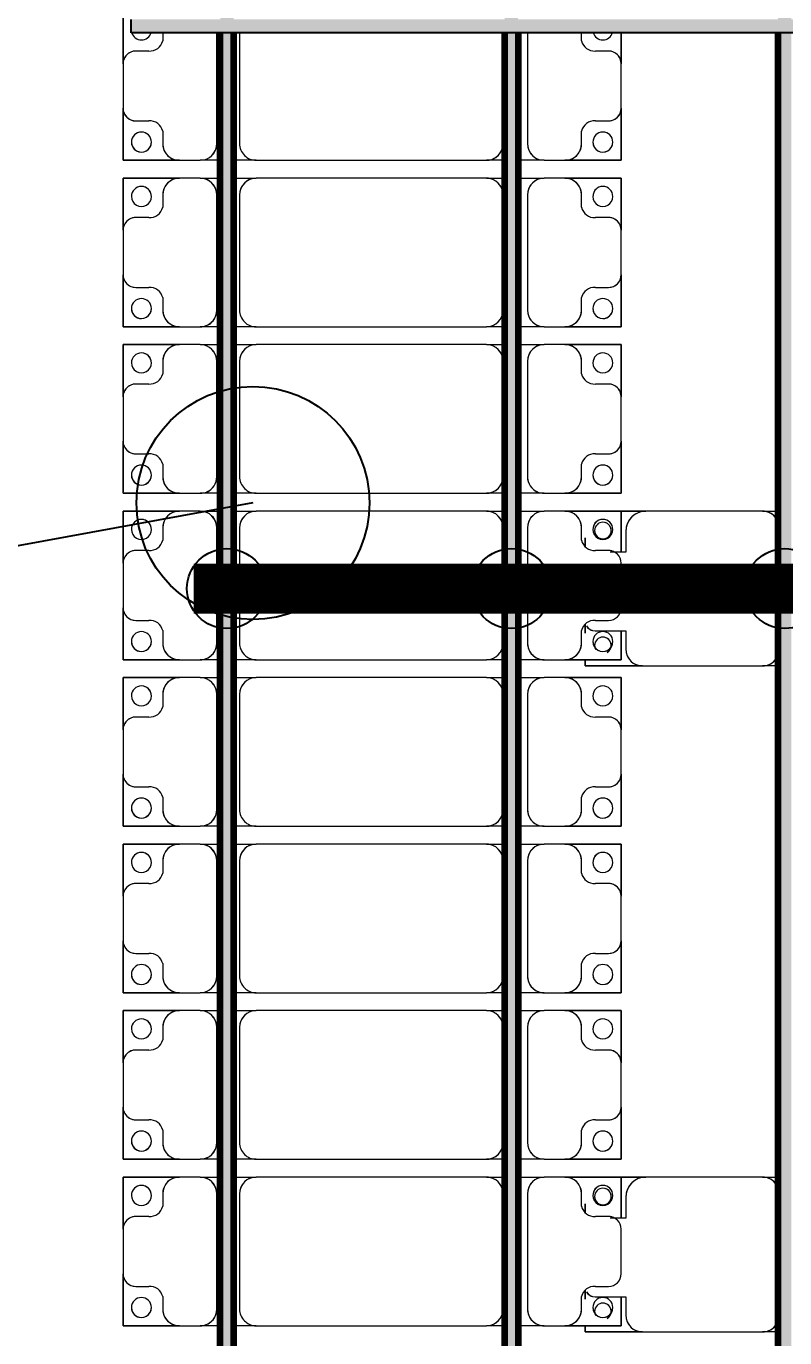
# Model space of a CAD drawing. Header units: millimetres. Extents: x -268744 to 115753, y -96240 to -10461.
# Drawn here: x -257023 to -254744, y -44566 to -40627 of the extents above; entities that cross this region are included whole.
import ezdxf

# ---------------------------------------------------------------- set-up
doc = ezdxf.new("R2010")
doc.units = ezdxf.units.MM
for name, color, linetype, lineweight in [('A-ANNO-DIMS', 211, 'Continuous', 9), ('A-ANNO-DIMS-900', 211, 'Continuous', 9), ('A-GENM', 13, 'Continuous', 9), ('S-BEAM', 12, 'Continuous', 9)]:
    doc.layers.add(name, color=color, linetype=linetype, lineweight=lineweight)
for name, color, linetype in [('GC-BICH NEO', 6, 'Continuous'), ('GC-DAY NEO', 5, 'Continuous'), ('GC-HOP 40x60 GIA CUONG', 1, 'Continuous')]:
    doc.layers.add(name, color=color, linetype=linetype)
doc.styles.add('Trebuchet MS', font='trebuc.ttf', dxfattribs={"width": 0.8, "height": 2700})
doc.dimstyles.new('Arc_Length_-_3mm_Trebuchet_MS', dxfattribs={"dimscale": 304.8, "dimtxt": 2783.567448, "dimasz": 2.952756, "dimexe": 4.429134, "dimexo": 4.429134, "dimgap": 0.885827, "dimtad": 1, "dimdec": 0, "dimrnd": 10, "dimzin": 0, "dimdsep": 46, "dimtxsty": 'Trebuchet MS', "dimblk1": 'OBLIQUE', "dimblk2": 'OBLIQUE', "dimsah": 1, "dimcen": 0.09, "dimdle": 2.952756, "dimazin": 0, "dimtfac": 1, "dimtdec": 4, "dimtix": 1, "dimtmove": 0, "dimatfit": 3, "dimfxl": 1, "dimtvp": 1, "dimtolj": 1, "dimtzin": 0, "dimarcsym": 2})

# ---------------------------------------------------------------- blocks, each defined once
blk = doc.blocks.new('Dai phaodi lai - DẢI PHAO ĐI LẠI-102111-KHUNG KẾT CẤU BÈ PIN 1')
at = {"layer": 'A-GENM', "color": 7}
for p, q in [((20340.1, 748.4), (20433.1, 748.4)), ((20433.1, 748.4), (20340.1, 748.4)), ((20566.9, 748.4), (20433.1, 748.4)), ((20566.9, 748.4), (20723.2, 748.4)), ((20723.2, 748.4), (20566.9, 748.4)), ((20723.2, 748.4), (20723.2, 579.3)), ((20723.2, 579.3), (20723.2, 748.4)), ((20776.8, 748.4), (20933.1, 748.4)), ((20776.8, 579.3), (20776.8, 748.4)), ((20776.8, 748.4), (20776.8, 579.3)), ((20933.1, 748.4), (20776.8, 748.4)), ((21066.9, 748.4), (20933.1, 748.4)), ((21066.9, 748.4), (21223.2, 748.4)), ((21223.2, 748.4), (21066.9, 748.4)), ((21223.2, 748.4), (21223.2, 579.3)), ((21223.2, 579.3), (21223.2, 748.4)), ((21276.8, 748.4), (21433.1, 748.4)), ((21276.8, 579.3), (21276.8, 748.4)), ((21276.8, 748.4), (21276.8, 579.3)), ((21433.1, 748.4), (21276.8, 748.4)), ((21566.9, 748.4), (21433.1, 748.4)), ((21566.9, 748.4), (21723.2, 748.4)), ((21718.8, 748.4), (21566.9, 748.4)), ((21723.2, 748.4), (21723.2, 579.3)), ((21723.2, 579.3), (21723.2, 748.4)), ((21776.8, 748.4), (21900.1, 748.4)), ((21776.8, 579.3), (21776.8, 748.4)), ((21776.8, 748.4), (21776.8, 579.3)), ((21900.1, 748.4), (21776.8, 748.4)), ((22066.9, 748.4), (21933.1, 748.4)), ((22136.6, 748.4), (22223.2, 748.4)), ((22223.2, 748.4), (22136.6, 748.4)), ((22223.2, 748.4), (22223.2, 579.3)), ((22223.2, 579.3), (22223.2, 748.4)), ((22276.8, 748.4), (22433.1, 748.4)), ((22276.8, 579.3), (22276.8, 748.4)), ((22276.8, 748.4), (22276.8, 579.3)), ((22433.1, 748.4), (22276.8, 748.4)), ((22566.9, 748.4), (22433.1, 748.4)), ((22566.9, 748.4), (22723.2, 748.4)), ((22723.2, 748.4), (22566.9, 748.4)), ((22723.2, 748.4), (22723.2, 579.3)), ((22723.2, 579.3), (22723.2, 748.4)), ((22776.8, 748.4), (22933.1, 748.4)), ((22776.8, 579.3), (22776.8, 748.4)), ((22776.8, 748.4), (22776.8, 579.3)), ((22933.1, 748.4), (22776.8, 748.4)), ((23066.9, 748.4), (22933.1, 748.4)), ((23066.9, 748.4), (23223.2, 748.4)), ((23223.2, 748.4), (23066.9, 748.4)), ((23223.2, 748.4), (23223.2, 579.3)), ((23223.2, 579.3), (23223.2, 748.4)), ((23276.8, 748.4), (23433.1, 748.4)), ((23276.8, 579.3), (23276.8, 748.4)), ((23276.8, 748.4), (23276.8, 579.3)), ((23433.1, 748.4), (23276.8, 748.4)), ((23566.9, 748.4), (23433.1, 748.4)), ((23566.9, 748.4), (23723.2, 748.4)), ((23723.2, 748.4), (23566.9, 748.4)), ((23723.2, 748.4), (23723.2, 579.3)), ((23723.2, 579.3), (23723.2, 748.4)), ((23776.8, 748.4), (23900.1, 748.4)), ((23776.8, 579.3), (23776.8, 748.4)), ((23776.8, 748.4), (23776.8, 579.3)), ((23900.1, 748.4), (23776.8, 748.4)), ((24066.9, 748.4), (23933.1, 748.4)), ((24136.6, 748.4), (24223.2, 748.4)), ((24223.2, 748.4), (24136.6, 748.4)), ((24223.2, 748.4), (24223.2, 579.3)), ((24223.2, 579.3), (24223.2, 748.4)), ((20395.1, 710.4), (20395.1, 670.7)), ((20604.9, 670.7), (20604.9, 710.4)), ((20895.1, 710.4), (20895.1, 670.7)), ((21104.9, 670.7), (21104.9, 710.4)), ((21395.1, 710.4), (21395.1, 670.7)), ((21604.9, 670.7), (21604.9, 710.4)), ((21895.1, 710.4), (21895.1, 670.7)), ((22104.9, 670.7), (22104.9, 710.4)), ((22395.1, 710.4), (22395.1, 670.7)), ((22604.9, 670.7), (22604.9, 710.4)), ((22895.1, 710.4), (22895.1, 670.7)), ((23104.9, 670.7), (23104.9, 710.4)), ((23395.1, 710.4), (23395.1, 670.7)), ((23604.9, 670.7), (23604.9, 710.4)), ((23895.1, 710.4), (23895.1, 670.7)), ((24104.9, 670.7), (24104.9, 710.4)), ((20364.3, 629.3), (20340.1, 629.3)), ((20673.2, 629.3), (20635.7, 629.3)), ((20864.3, 629.3), (20826.8, 629.3)), ((21173.2, 629.3), (21135.7, 629.3)), ((21364.3, 629.3), (21326.8, 629.3)), ((21673.2, 629.3), (21635.7, 629.3)), ((21864.3, 629.3), (21826.8, 629.3)), ((22173.2, 629.3), (22135.7, 629.3)), ((22364.3, 629.3), (22326.8, 629.3)), ((22673.2, 629.3), (22635.7, 629.3)), ((22864.3, 629.3), (22826.8, 629.3)), ((23173.2, 629.3), (23135.7, 629.3)), ((23364.3, 629.3), (23326.8, 629.3)), ((23673.2, 629.3), (23635.7, 629.3)), ((23864.3, 629.3), (23826.8, 629.3)), ((24173.2, 629.3), (24135.7, 629.3)), ((20723.2, 516.7), (20723.2, 579.3)), ((20776.8, 579.3), (20776.8, 516.7)), ((21223.2, 516.7), (21223.2, 579.3)), ((21276.8, 579.3), (21276.8, 516.7)), ((21723.2, 516.7), (21723.2, 579.3)), ((21776.8, 579.3), (21776.8, 516.7)), ((22223.2, 516.7), (22223.2, 579.3)), ((22276.8, 579.3), (22276.8, 516.7)), ((22723.2, 516.7), (22723.2, 579.3)), ((22776.8, 579.3), (22776.8, 516.7)), ((23223.2, 516.7), (23223.2, 579.3)), ((23276.8, 579.3), (23276.8, 516.7)), ((23723.2, 516.7), (23723.2, 579.3)), ((23776.8, 579.3), (23776.8, 516.7)), ((24223.2, 516.7), (24223.2, 579.3)), ((20723.2, 516.7), (20723.2, 438.7)), ((20723.2, 516.7), (20723.2, 438.7)), ((20776.8, 438.7), (20776.8, 516.7)), ((20776.8, 438.7), (20776.8, 516.7)), ((21223.2, 516.7), (21223.2, 438.7)), ((21223.2, 516.7), (21223.2, 438.7)), ((21276.8, 438.7), (21276.8, 516.7)), ((21276.8, 438.7), (21276.8, 516.7)), ((21723.2, 516.7), (21723.2, 438.7)), ((21723.2, 516.7), (21723.2, 438.7)), ((21776.8, 438.7), (21776.8, 516.7)), ((21776.8, 438.7), (21776.8, 516.7)), ((22223.2, 516.7), (22223.2, 438.7)), ((22223.2, 516.7), (22223.2, 438.7)), ((22276.8, 438.7), (22276.8, 516.7)), ((22276.8, 438.7), (22276.8, 516.7)), ((22723.2, 516.7), (22723.2, 438.7)), ((22723.2, 516.7), (22723.2, 438.7)), ((22776.8, 438.7), (22776.8, 516.7)), ((22776.8, 438.7), (22776.8, 516.7)), ((23223.2, 516.7), (23223.2, 438.7)), ((23223.2, 516.7), (23223.2, 438.7)), ((23276.8, 438.7), (23276.8, 516.7)), ((23276.8, 438.7), (23276.8, 516.7)), ((23723.2, 516.7), (23723.2, 438.7)), ((23723.2, 516.7), (23723.2, 438.7)), ((23776.8, 438.7), (23776.8, 516.7)), ((23776.8, 438.7), (23776.8, 516.7)), ((24223.2, 516.7), (24223.2, 438.7)), ((24223.2, 516.7), (24223.2, 438.7)), ((20340.1, 466.7), (20673.2, 466.7)), ((20826.8, 466.7), (21173.2, 466.7)), ((21326.8, 466.7), (21673.2, 466.7)), ((21826.8, 466.7), (22173.2, 466.7)), ((22326.8, 466.7), (22673.2, 466.7)), ((22826.8, 466.7), (23173.2, 466.7)), ((23326.8, 466.7), (23673.2, 466.7)), ((23826.8, 466.7), (24173.2, 466.7)), ((20723.2, 398.7), (20723.2, 343.3)), ((20723.2, 398.7), (20723.2, 343.3)), ((20776.8, 343.3), (20776.8, 398.7)), ((20776.8, 343.3), (20776.8, 398.7)), ((21223.2, 398.7), (21223.2, 343.3)), ((21223.2, 398.7), (21223.2, 343.3)), ((21276.8, 343.3), (21276.8, 398.7)), ((21276.8, 343.3), (21276.8, 398.7)), ((21723.2, 398.7), (21723.2, 343.3)), ((21723.2, 398.7), (21723.2, 343.3)), ((21776.8, 343.3), (21776.8, 398.7)), ((21776.8, 343.3), (21776.8, 398.7)), ((22223.2, 398.7), (22223.2, 343.3)), ((22223.2, 398.7), (22223.2, 343.3)), ((22276.8, 343.3), (22276.8, 398.7)), ((22276.8, 343.3), (22276.8, 398.7)), ((22723.2, 398.7), (22723.2, 343.3)), ((22723.2, 398.7), (22723.2, 343.3)), ((22776.8, 343.3), (22776.8, 398.7)), ((22776.8, 343.3), (22776.8, 398.7)), ((23223.2, 398.7), (23223.2, 343.3)), ((23223.2, 398.7), (23223.2, 343.3)), ((23276.8, 343.3), (23276.8, 398.7)), ((23276.8, 343.3), (23276.8, 398.7)), ((23723.2, 398.7), (23723.2, 343.3)), ((23723.2, 398.7), (23723.2, 343.3)), ((23776.8, 343.3), (23776.8, 398.7)), ((23776.8, 343.3), (23776.8, 398.7)), ((24223.2, 398.7), (24223.2, 343.3)), ((24223.2, 398.7), (24223.2, 343.3)), ((20673.2, 393.3), (20340.1, 393.3)), ((21173.2, 393.3), (20826.8, 393.3)), ((21673.2, 393.3), (21326.8, 393.3)), ((22173.2, 393.3), (21826.8, 393.3)), ((22673.2, 393.3), (22326.8, 393.3)), ((23173.2, 393.3), (22826.8, 393.3)), ((23673.2, 393.3), (23326.8, 393.3)), ((24173.2, 393.3), (23826.8, 393.3)), ((20723.2, -348.3), (20723.2, 343.3)), ((20776.8, 343.3), (20776.8, -348.3)), ((21223.2, -348.3), (21223.2, 343.3)), ((21276.8, 343.3), (21276.8, -348.3)), ((21723.2, -348.3), (21723.2, 343.3)), ((21776.8, 343.3), (21776.8, -348.3)), ((22223.2, -348.3), (22223.2, 343.3)), ((22276.8, 343.3), (22276.8, -348.3)), ((22723.2, -348.3), (22723.2, 343.3)), ((22776.8, 343.3), (22776.8, -348.3)), ((23223.2, -348.3), (23223.2, 343.3)), ((23276.8, 343.3), (23276.8, -348.3)), ((23723.2, -348.3), (23723.2, 343.3)), ((23776.8, 343.3), (23776.8, -348.3)), ((24223.2, -348.3), (24223.2, 343.3)), ((20723.2, -348.3), (20723.2, -416.3)), ((20723.2, -348.3), (20723.2, -416.3)), ((20776.8, -416.3), (20776.8, -348.3)), ((20776.8, -416.3), (20776.8, -348.3)), ((21223.2, -348.3), (21223.2, -416.3)), ((21223.2, -348.3), (21223.2, -416.3)), ((21276.8, -416.3), (21276.8, -348.3)), ((21276.8, -416.3), (21276.8, -348.3)), ((21723.2, -348.3), (21723.2, -416.3)), ((21723.2, -348.3), (21723.2, -416.3)), ((21776.8, -416.3), (21776.8, -348.3)), ((21776.8, -416.3), (21776.8, -348.3)), ((22223.2, -348.3), (22223.2, -416.3)), ((22223.2, -348.3), (22223.2, -416.3)), ((22276.8, -416.3), (22276.8, -348.3)), ((22276.8, -416.3), (22276.8, -348.3)), ((22723.2, -348.3), (22723.2, -416.3)), ((22723.2, -348.3), (22723.2, -416.3)), ((22776.8, -416.3), (22776.8, -348.3)), ((22776.8, -416.3), (22776.8, -348.3)), ((23223.2, -348.3), (23223.2, -416.3)), ((23223.2, -348.3), (23223.2, -416.3)), ((23276.8, -416.3), (23276.8, -348.3)), ((23276.8, -416.3), (23276.8, -348.3)), ((23723.2, -348.3), (23723.2, -416.3)), ((23723.2, -348.3), (23723.2, -416.3)), ((23776.8, -416.3), (23776.8, -348.3)), ((23776.8, -416.3), (23776.8, -348.3)), ((24223.2, -348.3), (24223.2, -416.3)), ((24223.2, -348.3), (24223.2, -416.3)), ((20340.1, -398.3), (20673.2, -398.3)), ((20826.8, -398.3), (21173.2, -398.3)), ((21326.8, -398.3), (21673.2, -398.3)), ((21826.8, -398.3), (22173.2, -398.3)), ((22326.8, -398.3), (22673.2, -398.3)), ((22826.8, -398.3), (23173.2, -398.3)), ((23326.8, -398.3), (23673.2, -398.3)), ((23826.8, -398.3), (24173.2, -398.3)), ((20673.2, -466.7), (20340.1, -466.7)), ((20723.2, -456.3), (20723.2, -516.7)), ((20723.2, -456.3), (20723.2, -516.7)), ((20776.8, -516.7), (20776.8, -456.3)), ((20776.8, -516.7), (20776.8, -456.3)), ((21173.2, -466.7), (20826.8, -466.7)), ((21223.2, -456.3), (21223.2, -516.7)), ((21223.2, -456.3), (21223.2, -516.7)), ((21276.8, -516.7), (21276.8, -456.3)), ((21276.8, -516.7), (21276.8, -456.3)), ((21673.2, -466.7), (21326.8, -466.7)), ((21723.2, -456.3), (21723.2, -516.7)), ((21723.2, -456.3), (21723.2, -516.7)), ((21776.8, -516.7), (21776.8, -456.3)), ((21776.8, -516.7), (21776.8, -456.3)), ((22173.2, -466.7), (21826.8, -466.7)), ((22223.2, -456.3), (22223.2, -516.7)), ((22223.2, -456.3), (22223.2, -516.7)), ((22276.8, -516.7), (22276.8, -456.3)), ((22276.8, -516.7), (22276.8, -456.3)), ((22673.2, -466.7), (22326.8, -466.7)), ((22723.2, -456.3), (22723.2, -516.7)), ((22723.2, -456.3), (22723.2, -516.7)), ((22776.8, -516.7), (22776.8, -456.3)), ((22776.8, -516.7), (22776.8, -456.3)), ((23173.2, -466.7), (22826.8, -466.7)), ((23223.2, -456.3), (23223.2, -516.7)), ((23223.2, -456.3), (23223.2, -516.7)), ((23276.8, -516.7), (23276.8, -456.3)), ((23276.8, -516.7), (23276.8, -456.3)), ((23673.2, -466.7), (23326.8, -466.7)), ((23723.2, -456.3), (23723.2, -516.7)), ((23723.2, -456.3), (23723.2, -516.7)), ((23776.8, -516.7), (23776.8, -456.3)), ((23776.8, -516.7), (23776.8, -456.3)), ((24173.2, -466.7), (23826.8, -466.7)), ((24223.2, -456.3), (24223.2, -516.7)), ((24223.2, -456.3), (24223.2, -516.7)), ((20723.2, -579.3), (20723.2, -516.7)), ((20776.8, -516.7), (20776.8, -579.3)), ((21223.2, -579.3), (21223.2, -516.7)), ((21276.8, -516.7), (21276.8, -579.3)), ((21723.2, -579.3), (21723.2, -516.7)), ((21776.8, -516.7), (21776.8, -579.3)), ((22223.2, -579.3), (22223.2, -516.7)), ((22276.8, -516.7), (22276.8, -579.3)), ((22723.2, -579.3), (22723.2, -516.7)), ((22776.8, -516.7), (22776.8, -579.3)), ((23223.2, -579.3), (23223.2, -516.7)), ((23276.8, -516.7), (23276.8, -579.3)), ((23723.2, -579.3), (23723.2, -516.7)), ((23776.8, -516.7), (23776.8, -579.3)), ((24223.2, -579.3), (24223.2, -516.7)), ((20723.2, -579.3), (20723.2, -748.4)), ((20723.2, -748.4), (20723.2, -579.3)), ((20776.8, -748.4), (20776.8, -579.3)), ((20776.8, -579.3), (20776.8, -748.4)), ((21223.2, -579.3), (21223.2, -748.4)), ((21223.2, -748.4), (21223.2, -579.3)), ((21276.8, -748.4), (21276.8, -579.3)), ((21276.8, -579.3), (21276.8, -748.4)), ((21723.2, -579.3), (21723.2, -748.4)), ((21723.2, -748.4), (21723.2, -579.3)), ((21776.8, -748.4), (21776.8, -579.3)), ((21776.8, -579.3), (21776.8, -748.4)), ((22223.2, -579.3), (22223.2, -748.4)), ((22223.2, -748.4), (22223.2, -579.3)), ((22276.8, -748.4), (22276.8, -579.3)), ((22276.8, -579.3), (22276.8, -748.4)), ((22723.2, -579.3), (22723.2, -748.4)), ((22723.2, -748.4), (22723.2, -579.3)), ((22776.8, -748.4), (22776.8, -579.3)), ((22776.8, -579.3), (22776.8, -748.4)), ((23223.2, -579.3), (23223.2, -748.4)), ((23223.2, -748.4), (23223.2, -579.3)), ((23276.8, -748.4), (23276.8, -579.3)), ((23276.8, -579.3), (23276.8, -748.4)), ((23723.2, -579.3), (23723.2, -748.4)), ((23723.2, -748.4), (23723.2, -579.3)), ((23776.8, -748.4), (23776.8, -579.3)), ((23776.8, -579.3), (23776.8, -748.4)), ((24223.2, -579.3), (24223.2, -748.4)), ((24223.2, -748.4), (24223.2, -579.3)), ((20340.1, -629.3), (20364.3, -629.3)), ((20635.7, -629.3), (20673.2, -629.3)), ((20826.8, -629.3), (20864.3, -629.3)), ((21135.7, -629.3), (21173.2, -629.3)), ((21326.8, -629.3), (21364.3, -629.3)), ((21635.7, -629.3), (21673.2, -629.3)), ((21826.8, -629.3), (21864.3, -629.3)), ((22135.7, -629.3), (22173.2, -629.3)), ((22326.8, -629.3), (22364.3, -629.3)), ((22635.7, -629.3), (22673.2, -629.3)), ((22826.8, -629.3), (22864.3, -629.3)), ((23135.7, -629.3), (23173.2, -629.3)), ((23326.8, -629.3), (23364.3, -629.3)), ((23635.7, -629.3), (23673.2, -629.3)), ((23826.8, -629.3), (23864.3, -629.3)), ((24135.7, -629.3), (24173.2, -629.3)), ((20395.1, -670.7), (20395.1, -710.4)), ((20604.9, -710.4), (20604.9, -670.7)), ((20895.1, -670.7), (20895.1, -710.4)), ((21104.9, -710.4), (21104.9, -670.7)), ((21395.1, -670.7), (21395.1, -710.4)), ((21604.9, -710.4), (21604.9, -670.7)), ((21895.1, -670.7), (21895.1, -710.4)), ((22104.9, -710.4), (22104.9, -670.7)), ((22395.1, -670.7), (22395.1, -710.4)), ((22604.9, -710.4), (22604.9, -670.7)), ((22895.1, -670.7), (22895.1, -710.4)), ((23104.9, -710.4), (23104.9, -670.7)), ((23395.1, -670.7), (23395.1, -710.4)), ((23604.9, -710.4), (23604.9, -670.7)), ((23895.1, -670.7), (23895.1, -710.4)), ((24104.9, -710.4), (24104.9, -670.7)), ((20433.1, -748.4), (20276.8, -748.4)), ((20276.8, -748.4), (20433.1, -748.4)), ((20433.1, -748.4), (20566.9, -748.4)), ((20723.2, -748.4), (20566.9, -748.4)), ((20566.9, -748.4), (20723.2, -748.4)), ((20933.1, -748.4), (20776.8, -748.4)), ((20776.8, -748.4), (20933.1, -748.4)), ((20933.1, -748.4), (21066.9, -748.4)), ((21223.2, -748.4), (21066.9, -748.4)), ((21066.9, -748.4), (21223.2, -748.4)), ((21433.1, -748.4), (21276.8, -748.4)), ((21276.8, -748.4), (21433.1, -748.4)), ((21433.1, -748.4), (21566.9, -748.4)), ((21723.2, -748.4), (21566.9, -748.4)), ((21566.9, -748.4), (21718.8, -748.4)), ((21933.1, -748.4), (21776.8, -748.4)), ((21776.8, -748.4), (21933.1, -748.4)), ((21933.1, -748.4), (22066.9, -748.4)), ((22223.2, -748.4), (22066.9, -748.4)), ((22066.9, -748.4), (22223.2, -748.4)), ((22433.1, -748.4), (22276.8, -748.4)), ((22276.8, -748.4), (22433.1, -748.4)), ((22433.1, -748.4), (22566.9, -748.4)), ((22723.2, -748.4), (22566.9, -748.4)), ((22566.9, -748.4), (22723.2, -748.4)), ((22933.1, -748.4), (22776.8, -748.4)), ((22776.8, -748.4), (22933.1, -748.4)), ((22933.1, -748.4), (23066.9, -748.4)), ((23223.2, -748.4), (23066.9, -748.4)), ((23066.9, -748.4), (23223.2, -748.4)), ((23433.1, -748.4), (23276.8, -748.4)), ((23276.8, -748.4), (23433.1, -748.4)), ((23433.1, -748.4), (23566.9, -748.4)), ((23723.2, -748.4), (23566.9, -748.4)), ((23566.9, -748.4), (23723.2, -748.4)), ((23933.1, -748.4), (23776.8, -748.4)), ((23776.8, -748.4), (23933.1, -748.4)), ((23933.1, -748.4), (24066.9, -748.4)), ((24223.2, -748.4), (24066.9, -748.4)), ((24066.9, -748.4), (24223.2, -748.4))]:
    blk.add_line(p, q, dxfattribs=at)
for centre, radius, start, end in [((20433.1, 710.4), 38, 90, 180), ((20433.1, 710.4), 38, 90, 180), ((20433.1, 710.4), 38, 90, 105), ((20433.1, 710.4), 38, 90, 105), ((20566.9, 710.4), 38, 0, 90), ((20566.9, 710.4), 38, 75, 90), ((20566.9, 710.4), 38, 0, 90), ((20566.9, 710.4), 38, 75, 90), ((20933.1, 710.4), 38, 90, 180), ((20933.1, 710.4), 38, 90, 180), ((20933.1, 710.4), 38, 90, 105), ((20933.1, 710.4), 38, 90, 105), ((21066.9, 710.4), 38, 0, 90), ((21066.9, 710.4), 38, 75, 90), ((21066.9, 710.4), 38, 0, 90), ((21066.9, 710.4), 38, 75, 90), ((21433.1, 710.4), 38, 90, 180), ((21433.1, 710.4), 38, 90, 180), ((21433.1, 710.4), 38, 90, 105), ((21433.1, 710.4), 38, 90, 105), ((21566.9, 710.4), 38, 360, 90), ((21566.9, 710.4), 38, 75, 90), ((21566.9, 710.4), 38, 360, 90), ((21566.9, 710.4), 38, 75, 90), ((21933.1, 710.4), 38, 90, 180), ((22066.9, 710.4), 38, 360, 90), ((22433.1, 710.4), 38, 90, 180), ((22433.1, 710.4), 38, 90, 180), ((22433.1, 710.4), 38, 90, 105), ((22433.1, 710.4), 38, 90, 105), ((22566.9, 710.4), 38, 0, 90), ((22566.9, 710.4), 38, 75, 90), ((22566.9, 710.4), 38, 0, 90), ((22566.9, 710.4), 38, 75, 90), ((22933.1, 710.4), 38, 90, 180), ((22933.1, 710.4), 38, 90, 180), ((22933.1, 710.4), 38, 90, 105), ((22933.1, 710.4), 38, 90, 105), ((23066.9, 710.4), 38, 360, 90), ((23066.9, 710.4), 38, 75, 90), ((23066.9, 710.4), 38, 360, 90), ((23066.9, 710.4), 38, 75, 90), ((23433.1, 710.4), 38, 90, 180), ((23433.1, 710.4), 38, 90, 180), ((23433.1, 710.4), 38, 90, 105), ((23433.1, 710.4), 38, 90, 105), ((23566.9, 710.4), 38, 0, 90), ((23566.9, 710.4), 38, 75, 90), ((23566.9, 710.4), 38, 0, 90), ((23566.9, 710.4), 38, 75, 90), ((23933.1, 710.4), 38, 90, 180), ((24066.9, 710.4), 38, 0, 90), ((20331.6, 693.3), 30, 285, 75), ((20331.6, 693.3), 30, 285, 75), ((20433.1, 710.4), 38, 120, 180), ((20433.1, 710.4), 38, 120, 180), ((20566.9, 710.4), 38, 0, 60), ((20566.9, 710.4), 38, 0, 60), ((20668.4, 693.3), 30, 90, 270), ((20668.4, 693.3), 30, 90, 270), ((20668.4, 693.3), 30, 270, 90), ((20668.4, 693.3), 30, 0, 90), ((20831.6, 693.3), 30, 90, 270), ((20831.6, 693.3), 30, 90, 180), ((20831.6, 693.3), 30, 270, 90), ((20831.6, 693.3), 30, 270, 90), ((20933.1, 710.4), 38, 120, 180), ((20933.1, 710.4), 38, 120, 180), ((21066.9, 710.4), 38, 0, 60), ((21066.9, 710.4), 38, 0, 60), ((21168.4, 693.3), 30, 90, 270), ((21168.4, 693.3), 30, 90, 270), ((21168.4, 693.3), 30, 270, 90), ((21168.4, 693.3), 30, 0, 90), ((21331.6, 693.3), 30, 90, 270), ((21331.6, 693.3), 30, 90, 180), ((21331.6, 693.3), 30, 270, 90), ((21331.6, 693.3), 30, 270, 90), ((21433.1, 710.4), 38, 120, 180), ((21433.1, 710.4), 38, 120, 180), ((21566.9, 710.4), 38, 360, 60), ((21566.9, 710.4), 38, 0, 60), ((21668.4, 693.3), 30, 90, 270), ((21668.4, 693.3), 30, 90, 270), ((21668.4, 693.3), 30, 270, 90), ((21668.4, 693.3), 30, 0, 90), ((21831.6, 693.3), 30, 90, 270), ((21831.6, 693.3), 30, 90, 180), ((21831.6, 693.3), 30, 270, 90), ((21831.6, 693.3), 30, 270, 90), ((21933.1, 710.4), 38, 150, 180), ((21933.1, 710.4), 38, 150, 180), ((22168.4, 693.3), 30, 90, 270), ((22168.4, 693.3), 30, 90, 270), ((22168.4, 693.3), 30, 270, 90), ((22168.4, 693.3), 30, 0, 90), ((22331.6, 693.3), 30, 90, 270), ((22331.6, 693.3), 30, 90, 180), ((22331.6, 693.3), 30, 270, 90), ((22331.6, 693.3), 30, 270, 90), ((22433.1, 710.4), 38, 120, 180), ((22433.1, 710.4), 38, 120, 180), ((22566.9, 710.4), 38, 0, 60), ((22566.9, 710.4), 38, 0, 60), ((22668.4, 693.3), 30, 90, 270), ((22668.4, 693.3), 30, 90, 270), ((22668.4, 693.3), 30, 270, 90), ((22668.4, 693.3), 30, 0, 90), ((22831.6, 693.3), 30, 90, 270), ((22831.6, 693.3), 30, 90, 180), ((22831.6, 693.3), 30, 270, 90), ((22831.6, 693.3), 30, 270, 90), ((22933.1, 710.4), 38, 120, 180), ((22933.1, 710.4), 38, 120, 180), ((23066.9, 710.4), 38, 360, 60), ((23066.9, 710.4), 38, 360, 60), ((23168.4, 693.3), 30, 90, 270), ((23168.4, 693.3), 30, 90, 270), ((23168.4, 693.3), 30, 270, 90), ((23168.4, 693.3), 30, 0, 90), ((23331.6, 693.3), 30, 90, 270), ((23331.6, 693.3), 30, 90, 180), ((23331.6, 693.3), 30, 270, 90), ((23331.6, 693.3), 30, 270, 90), ((23433.1, 710.4), 38, 120, 180), ((23433.1, 710.4), 38, 120, 180), ((23566.9, 710.4), 38, 0, 60), ((23566.9, 710.4), 38, 0, 60), ((23668.4, 693.3), 30, 90, 270), ((23668.4, 693.3), 30, 90, 270), ((23668.4, 693.3), 30, 270, 90), ((23668.4, 693.3), 30, 0, 90), ((23831.6, 693.3), 30, 90, 270), ((23831.6, 693.3), 30, 90, 180), ((23831.6, 693.3), 30, 270, 90), ((23831.6, 693.3), 30, 270, 90), ((23933.1, 710.4), 38, 150, 180), ((23933.1, 710.4), 38, 150, 180), ((24168.4, 693.3), 30, 90, 270), ((24168.4, 693.3), 30, 90, 270), ((24168.4, 693.3), 30, 270, 90), ((24168.4, 693.3), 30, 0, 90), ((20355.2, 668.2), 40, 283.1885, 3.5081), ((20644.8, 668.2), 40, 176.4919, 256.8115), ((20668.4, 693.3), 30, 270, 345), ((20831.6, 693.3), 30, 195, 270), ((20855.2, 668.2), 40, 283.1885, 3.5081), ((21144.8, 668.2), 40, 176.4919, 256.8115), ((21168.4, 693.3), 30, 270, 345), ((21331.6, 693.3), 30, 195, 270), ((21355.2, 668.2), 40, 283.1885, 3.5081), ((21644.8, 668.2), 40, 176.4919, 256.8115), ((21668.4, 693.3), 30, 270, 345), ((21831.6, 693.3), 30, 195, 270), ((21855.2, 668.2), 40, 283.1885, 3.5081), ((22144.8, 668.2), 40, 176.4919, 256.8115), ((22168.4, 693.3), 30, 270, 345), ((22331.6, 693.3), 30, 195, 270), ((22355.2, 668.2), 40, 283.1885, 3.5081), ((22644.8, 668.2), 40, 176.4919, 256.8115), ((22668.4, 693.3), 30, 270, 345), ((22831.6, 693.3), 30, 195, 270), ((22855.2, 668.2), 40, 283.1885, 3.5081), ((23144.8, 668.2), 40, 176.4919, 256.8115), ((23168.4, 693.3), 30, 270, 345), ((23331.6, 693.3), 30, 195, 270), ((23355.2, 668.2), 40, 283.1885, 3.5081), ((23644.8, 668.2), 40, 176.4919, 256.8115), ((23668.4, 693.3), 30, 270, 345), ((23831.6, 693.3), 30, 195, 270), ((23855.2, 668.2), 40, 283.1885, 3.5081), ((24144.8, 668.2), 40, 176.4919, 256.8115), ((24168.4, 693.3), 30, 270, 345), ((20673.2, 579.3), 50, 0, 90), ((20673.2, 579.3), 50, 15, 90), ((20826.8, 579.3), 50, 90, 180), ((20826.8, 579.3), 50, 90, 165), ((21173.2, 579.3), 50, 0, 90), ((21173.2, 579.3), 50, 15, 90), ((21326.8, 579.3), 50, 90, 180), ((21326.8, 579.3), 50, 90, 165), ((21673.2, 579.3), 50, 0, 90), ((21673.2, 579.3), 50, 23.1801, 90), ((21826.8, 579.3), 50, 90, 180), ((21826.8, 579.3), 50, 90, 165), ((22173.2, 579.3), 50, 0, 90), ((22173.2, 579.3), 50, 15, 90), ((22326.8, 579.3), 50, 90, 180), ((22326.8, 579.3), 50, 90, 165), ((22673.2, 579.3), 50, 360, 90), ((22673.2, 579.3), 50, 15, 90), ((22826.8, 579.3), 50, 90, 180), ((22826.8, 579.3), 50, 90, 165), ((23173.2, 579.3), 50, 0, 90), ((23173.2, 579.3), 50, 15, 90), ((23326.8, 579.3), 50, 90, 180), ((23326.8, 579.3), 50, 90, 165), ((23673.2, 579.3), 50, 360, 90), ((23673.2, 579.3), 50, 15, 90), ((23826.8, 579.3), 50, 90, 180), ((23826.8, 579.3), 50, 90, 165), ((24173.2, 579.3), 50, 0, 90), ((24173.2, 579.3), 50, 15, 90), ((20673.2, 516.7), 50, 270, 360), ((20826.8, 516.7), 50, 180, 270), ((21173.2, 516.7), 50, 270, 360), ((21326.8, 516.7), 50, 180, 270), ((21673.2, 516.7), 50, 270, 0), ((21826.8, 516.7), 50, 180, 270), ((22173.2, 516.7), 50, 270, 0), ((22326.8, 516.7), 50, 180, 270), ((22673.2, 516.7), 50, 270, 0), ((22826.8, 516.7), 50, 180, 270), ((23173.2, 516.7), 50, 270, 0), ((23326.8, 516.7), 50, 180, 270), ((23673.2, 516.7), 50, 270, 360), ((23826.8, 516.7), 50, 180, 270), ((24173.2, 516.7), 50, 270, 0), ((20673.2, 516.7), 50, 270, 345), ((20826.8, 516.7), 50, 195, 270), ((21173.2, 516.7), 50, 270, 345), ((21326.8, 516.7), 50, 195, 270), ((21673.2, 516.7), 50, 270, 336.8199), ((21826.8, 516.7), 50, 195, 270), ((22173.2, 516.7), 50, 270, 345), ((22326.8, 516.7), 50, 195, 270), ((22673.2, 516.7), 50, 270, 345), ((22826.8, 516.7), 50, 195, 270), ((23173.2, 516.7), 50, 270, 345), ((23326.8, 516.7), 50, 195, 270), ((23673.2, 516.7), 50, 270, 345), ((23826.8, 516.7), 50, 195, 270), ((24173.2, 516.7), 50, 270, 345), ((20673.2, 343.3), 50, 0, 90), ((20673.2, 343.3), 50, 0, 75), ((20826.8, 343.3), 50, 90, 180), ((20826.8, 343.3), 50, 150, 180), ((20826.8, 343.3), 50, 105, 135), ((21173.2, 343.3), 50, 0, 90), ((21173.2, 343.3), 50, 0, 75), ((21326.8, 343.3), 50, 90, 180), ((21326.8, 343.3), 50, 150, 180), ((21326.8, 343.3), 50, 105, 135), ((21673.2, 343.3), 50, 0, 90), ((21673.2, 343.3), 50, 0, 75), ((21826.8, 343.3), 50, 90, 180), ((21826.8, 343.3), 50, 150, 180), ((21826.8, 343.3), 50, 105, 135), ((22173.2, 343.3), 50, 0, 90), ((22173.2, 343.3), 50, 0, 75), ((22326.8, 343.3), 50, 90, 180), ((22326.8, 343.3), 50, 150, 180), ((22326.8, 343.3), 50, 105, 135), ((22673.2, 343.3), 50, 0, 90), ((22673.2, 343.3), 50, 0, 75), ((22826.8, 343.3), 50, 90, 180), ((22826.8, 343.3), 50, 150, 180), ((22826.8, 343.3), 50, 105, 135), ((23173.2, 343.3), 50, 0, 90), ((23173.2, 343.3), 50, 0, 75), ((23326.8, 343.3), 50, 90, 180), ((23326.8, 343.3), 50, 150, 180), ((23326.8, 343.3), 50, 105, 135), ((23673.2, 343.3), 50, 0, 90), ((23673.2, 343.3), 50, 0, 75), ((23826.8, 343.3), 50, 90, 180), ((23826.8, 343.3), 50, 150, 180), ((23826.8, 343.3), 50, 105, 135), ((24173.2, 343.3), 50, 0, 90), ((24173.2, 343.3), 50, 0, 75), ((20673.2, -348.3), 50, 270, 0), ((20673.2, -348.3), 50, 270, 0), ((20826.8, -348.3), 50, 180, 270), ((21173.2, -348.3), 50, 270, 0), ((21173.2, -348.3), 50, 270, 0), ((21326.8, -348.3), 50, 180, 270), ((21673.2, -348.3), 50, 270, 0), ((21673.2, -348.3), 50, 270, 0), ((21826.8, -348.3), 50, 180, 270), ((22173.2, -348.3), 50, 270, 0), ((22173.2, -348.3), 50, 285, 0), ((22326.8, -348.3), 50, 180, 270), ((22673.2, -348.3), 50, 270, 0), ((22673.2, -348.3), 50, 270, 0), ((22826.8, -348.3), 50, 180, 270), ((23173.2, -348.3), 50, 270, 0), ((23173.2, -348.3), 50, 270, 0), ((23326.8, -348.3), 50, 180, 270), ((23673.2, -348.3), 50, 270, 0), ((23673.2, -348.3), 50, 270, 0), ((23826.8, -348.3), 50, 180, 270), ((24173.2, -348.3), 50, 270, 0), ((24173.2, -348.3), 50, 270, 0), ((20826.8, -348.3), 50, 195, 270), ((21326.8, -348.3), 50, 195, 270), ((21826.8, -348.3), 50, 195, 270), ((22326.8, -348.3), 50, 195, 270), ((22826.8, -348.3), 50, 195, 270), ((23326.8, -348.3), 50, 195, 270), ((23826.8, -348.3), 50, 195, 270), ((20673.2, -516.7), 50, 0, 90), ((20673.2, -516.7), 50, 15, 90), ((20826.8, -516.7), 50, 90, 180), ((20826.8, -516.7), 50, 90, 165), ((21173.2, -516.7), 50, 360, 90), ((21173.2, -516.7), 50, 15, 90), ((21326.8, -516.7), 50, 90, 180), ((21326.8, -516.7), 50, 90, 165), ((21673.2, -516.7), 50, 360, 90), ((21673.2, -516.7), 50, 23.1801, 90), ((21826.8, -516.7), 50, 90, 180), ((21826.8, -516.7), 50, 90, 165), ((22173.2, -516.7), 50, 360, 90), ((22173.2, -516.7), 50, 15, 90), ((22326.8, -516.7), 50, 90, 180), ((22326.8, -516.7), 50, 90, 165), ((22673.2, -516.7), 50, 0, 90), ((22673.2, -516.7), 50, 15, 90), ((22826.8, -516.7), 50, 90, 180), ((22826.8, -516.7), 50, 90, 165), ((23173.2, -516.7), 50, 0, 90), ((23173.2, -516.7), 50, 15, 90), ((23326.8, -516.7), 50, 90, 180), ((23326.8, -516.7), 50, 90, 165), ((23673.2, -516.7), 50, 0, 90), ((23673.2, -516.7), 50, 15, 90), ((23826.8, -516.7), 50, 90, 180), ((23826.8, -516.7), 50, 90, 165), ((24173.2, -516.7), 50, 360, 90), ((24173.2, -516.7), 50, 15, 90), ((20673.2, -579.3), 50, 270, 0), ((20826.8, -579.3), 50, 180, 270), ((21173.2, -579.3), 50, 270, 360), ((21326.8, -579.3), 50, 180, 270), ((21673.2, -579.3), 50, 270, 360), ((21826.8, -579.3), 50, 180, 270), ((22173.2, -579.3), 50, 270, 0), ((22326.8, -579.3), 50, 180, 270), ((22673.2, -579.3), 50, 270, 360), ((22826.8, -579.3), 50, 180, 270), ((23173.2, -579.3), 50, 270, 0), ((23326.8, -579.3), 50, 180, 270), ((23673.2, -579.3), 50, 270, 0), ((23826.8, -579.3), 50, 180, 270), ((24173.2, -579.3), 50, 270, 0), ((20355.2, -668.2), 40, 356.4919, 76.8115), ((20644.8, -668.2), 40, 103.1885, 183.5081), ((20673.2, -579.3), 50, 270, 345), ((20826.8, -579.3), 50, 195, 270), ((20855.2, -668.2), 40, 356.4919, 76.8115), ((21144.8, -668.2), 40, 103.1885, 183.5081), ((21173.2, -579.3), 50, 270, 345), ((21326.8, -579.3), 50, 195, 270), ((21355.2, -668.2), 40, 356.4919, 76.8115), ((21644.8, -668.2), 40, 103.1885, 183.5081), ((21673.2, -579.3), 50, 270, 336.8199), ((21826.8, -579.3), 50, 195, 270), ((21855.2, -668.2), 40, 356.4919, 76.8115), ((22144.8, -668.2), 40, 103.1885, 183.5081), ((22173.2, -579.3), 50, 270, 345), ((22326.8, -579.3), 50, 195, 270), ((22355.2, -668.2), 40, 356.4919, 76.8115), ((22644.8, -668.2), 40, 103.1885, 183.5081), ((22673.2, -579.3), 50, 270, 345), ((22826.8, -579.3), 50, 195, 270), ((22855.2, -668.2), 40, 356.4919, 76.8115), ((23144.8, -668.2), 40, 103.1885, 183.5081), ((23173.2, -579.3), 50, 270, 345), ((23326.8, -579.3), 50, 195, 270), ((23355.2, -668.2), 40, 356.4919, 76.8115), ((23644.8, -668.2), 40, 103.1885, 183.5081), ((23673.2, -579.3), 50, 270, 345), ((23826.8, -579.3), 50, 195, 270), ((23855.2, -668.2), 40, 356.4919, 76.8115), ((24144.8, -668.2), 40, 103.1885, 183.5081), ((24173.2, -579.3), 50, 270, 345), ((20331.6, -693.3), 30, 285, 75), ((20331.6, -693.3), 30, 285, 75), ((20668.4, -693.3), 30, 90, 270), ((20668.4, -693.3), 30, 90, 270), ((20668.4, -693.3), 30, 270, 90), ((20668.4, -693.3), 30, 15, 90), ((20831.6, -693.3), 30, 90, 270), ((20831.6, -693.3), 30, 90, 165), ((20831.6, -693.3), 30, 270, 90), ((20831.6, -693.3), 30, 270, 90), ((21168.4, -693.3), 30, 90, 270), ((21168.4, -693.3), 30, 90, 270), ((21168.4, -693.3), 30, 270, 90), ((21168.4, -693.3), 30, 15, 90), ((21331.6, -693.3), 30, 90, 270), ((21331.6, -693.3), 30, 90, 165), ((21331.6, -693.3), 30, 270, 90), ((21331.6, -693.3), 30, 270, 90), ((21668.4, -693.3), 30, 90, 270), ((21668.4, -693.3), 30, 90, 270), ((21668.4, -693.3), 30, 270, 90), ((21668.4, -693.3), 30, 15, 90), ((21831.6, -693.3), 30, 90, 270), ((21831.6, -693.3), 30, 90, 165), ((21831.6, -693.3), 30, 270, 90), ((21831.6, -693.3), 30, 270, 90), ((22168.4, -693.3), 30, 90, 270), ((22168.4, -693.3), 30, 90, 270), ((22168.4, -693.3), 30, 270, 90), ((22168.4, -693.3), 30, 15, 90), ((22331.6, -693.3), 30, 90, 270), ((22331.6, -693.3), 30, 90, 165), ((22331.6, -693.3), 30, 270, 90), ((22331.6, -693.3), 30, 270, 90), ((22668.4, -693.3), 30, 90, 270), ((22668.4, -693.3), 30, 90, 270), ((22668.4, -693.3), 30, 270, 90), ((22668.4, -693.3), 30, 15, 90), ((22831.6, -693.3), 30, 90, 270), ((22831.6, -693.3), 30, 90, 165), ((22831.6, -693.3), 30, 270, 90), ((22831.6, -693.3), 30, 270, 90), ((23168.4, -693.3), 30, 90, 270), ((23168.4, -693.3), 30, 90, 270), ((23168.4, -693.3), 30, 270, 90), ((23168.4, -693.3), 30, 15, 90), ((23331.6, -693.3), 30, 90, 270), ((23331.6, -693.3), 30, 90, 165), ((23331.6, -693.3), 30, 270, 90), ((23331.6, -693.3), 30, 270, 90), ((23668.4, -693.3), 30, 90, 270), ((23668.4, -693.3), 30, 90, 270), ((23668.4, -693.3), 30, 270, 90), ((23668.4, -693.3), 30, 15, 90), ((23831.6, -693.3), 30, 90, 270), ((23831.6, -693.3), 30, 90, 165), ((23831.6, -693.3), 30, 270, 90), ((23831.6, -693.3), 30, 270, 90), ((24168.4, -693.3), 30, 90, 270), ((24168.4, -693.3), 30, 90, 270), ((24168.4, -693.3), 30, 270, 90), ((24168.4, -693.3), 30, 15, 90), ((20668.4, -693.3), 30, 270, 360), ((20831.6, -693.3), 30, 180, 270), ((21168.4, -693.3), 30, 270, 360), ((21331.6, -693.3), 30, 180, 270), ((21668.4, -693.3), 30, 270, 360), ((21831.6, -693.3), 30, 180, 270), ((22168.4, -693.3), 30, 270, 360), ((22331.6, -693.3), 30, 180, 270), ((22668.4, -693.3), 30, 270, 360), ((22831.6, -693.3), 30, 180, 270), ((23168.4, -693.3), 30, 270, 360), ((23331.6, -693.3), 30, 180, 270), ((23668.4, -693.3), 30, 270, 360), ((23831.6, -693.3), 30, 180, 270), ((24168.4, -693.3), 30, 270, 360), ((20433.1, -710.4), 38, 180, 270), ((20433.1, -710.4), 38, 180, 240), ((20433.1, -710.4), 38, 180, 270), ((20433.1, -710.4), 38, 180, 240), ((20433.1, -710.4), 38, 255, 270), ((20433.1, -710.4), 38, 255, 270), ((20566.9, -710.4), 38, 270, 0), ((20566.9, -710.4), 38, 270, 360), ((20566.9, -710.4), 38, 270, 285), ((20566.9, -710.4), 38, 270, 285), ((20566.9, -710.4), 38, 300, 0), ((20566.9, -710.4), 38, 300, 360), ((20933.1, -710.4), 38, 180, 270), ((20933.1, -710.4), 38, 180, 240), ((20933.1, -710.4), 38, 180, 270), ((20933.1, -710.4), 38, 180, 240), ((20933.1, -710.4), 38, 255, 270), ((20933.1, -710.4), 38, 255, 270), ((21066.9, -710.4), 38, 270, 360), ((21066.9, -710.4), 38, 270, 360), ((21066.9, -710.4), 38, 270, 285), ((21066.9, -710.4), 38, 270, 285), ((21066.9, -710.4), 38, 300, 360), ((21066.9, -710.4), 38, 300, 360), ((21433.1, -710.4), 38, 180, 270), ((21433.1, -710.4), 38, 180, 240), ((21433.1, -710.4), 38, 180, 270), ((21433.1, -710.4), 38, 180, 240), ((21433.1, -710.4), 38, 255, 270), ((21433.1, -710.4), 38, 255, 270), ((21566.9, -710.4), 38, 270, 0), ((21566.9, -710.4), 38, 270, 360), ((21566.9, -710.4), 38, 270, 285), ((21566.9, -710.4), 38, 270, 285), ((21566.9, -710.4), 38, 300, 0), ((21566.9, -710.4), 38, 300, 360), ((21933.1, -710.4), 38, 180, 270), ((21933.1, -710.4), 38, 180, 240), ((21933.1, -710.4), 38, 180, 270), ((21933.1, -710.4), 38, 180, 240), ((21933.1, -710.4), 38, 255, 270), ((21933.1, -710.4), 38, 255, 270), ((22066.9, -710.4), 38, 270, 0), ((22066.9, -710.4), 38, 270, 360), ((22066.9, -710.4), 38, 270, 285), ((22066.9, -710.4), 38, 270, 285), ((22066.9, -710.4), 38, 300, 0), ((22066.9, -710.4), 38, 300, 0), ((22433.1, -710.4), 38, 180, 270), ((22433.1, -710.4), 38, 180, 240), ((22433.1, -710.4), 38, 180, 270), ((22433.1, -710.4), 38, 180, 240), ((22433.1, -710.4), 38, 255, 270), ((22433.1, -710.4), 38, 255, 270), ((22566.9, -710.4), 38, 270, 0), ((22566.9, -710.4), 38, 270, 0), ((22566.9, -710.4), 38, 270, 285), ((22566.9, -710.4), 38, 270, 285), ((22566.9, -710.4), 38, 300, 0), ((22566.9, -710.4), 38, 300, 0), ((22933.1, -710.4), 38, 180, 270), ((22933.1, -710.4), 38, 180, 240), ((22933.1, -710.4), 38, 180, 270), ((22933.1, -710.4), 38, 180, 240), ((22933.1, -710.4), 38, 255, 270), ((22933.1, -710.4), 38, 255, 270), ((23066.9, -710.4), 38, 270, 360), ((23066.9, -710.4), 38, 270, 360), ((23066.9, -710.4), 38, 270, 285), ((23066.9, -710.4), 38, 270, 285), ((23066.9, -710.4), 38, 300, 360), ((23066.9, -710.4), 38, 300, 360), ((23433.1, -710.4), 38, 180, 270), ((23433.1, -710.4), 38, 180, 240), ((23433.1, -710.4), 38, 180, 270), ((23433.1, -710.4), 38, 180, 240), ((23433.1, -710.4), 38, 255, 270), ((23433.1, -710.4), 38, 255, 270), ((23566.9, -710.4), 38, 270, 360), ((23566.9, -710.4), 38, 270, 360), ((23566.9, -710.4), 38, 270, 285), ((23566.9, -710.4), 38, 270, 285), ((23566.9, -710.4), 38, 300, 360), ((23566.9, -710.4), 38, 300, 360), ((23933.1, -710.4), 38, 180, 270), ((23933.1, -710.4), 38, 180, 240), ((23933.1, -710.4), 38, 180, 270), ((23933.1, -710.4), 38, 180, 240), ((23933.1, -710.4), 38, 255, 270), ((23933.1, -710.4), 38, 255, 270), ((24066.9, -710.4), 38, 270, 0), ((24066.9, -710.4), 38, 270, 360), ((24066.9, -710.4), 38, 270, 285), ((24066.9, -710.4), 38, 270, 285), ((24066.9, -710.4), 38, 300, 0), ((24066.9, -710.4), 38, 300, 0)]:
    blk.add_arc(centre, radius, start, end, dxfattribs=at)
blk = doc.blocks.new('Dầm C52 - Dầm C52-102502-KHUNG KẾT CẤU BÈ PIN 1')
at = {"layer": 'S-BEAM', "lineweight": 140}
h = blk.add_hatch(color=1, dxfattribs=at)
h.paths.add_polyline_path([(-25480.9, 20), (-25480.9, -20), (-25440.9, -20), (-25440.9, 20)])
h.paths.add_polyline_path([(-25400.9, 20), (-25400.9, -20), (-19440.9, -20), (-19443, 20), (-24983.5, 20)])
h.paths.add_polyline_path([(-19400.9, 20), (-19400.9, -20), (-13440.9, -20), (-13440.9, 20), (-18981.3, 20)])
h.paths.add_polyline_path([(-13400.9, -20), (-7440.9, -20), (-7440.9, 20), (-13400.9, 20)])
h.paths.add_polyline_path([(-7400.9, -20), (-1440.9, -20), (-1440.9, 20), (-7400.9, 20)])
h.paths.add_polyline_path([(-1400.9, -20), (4559.1, -20), (4559.1, 20), (-1400.9, 20)])
h.paths.add_polyline_path([(4599.1, 20), (4599.1, -20), (10559.1, -20), (10559.1, 20), (5027.2, 20)])
h.paths.add_polyline_path([(10599.1, -20), (16559.1, -20), (16559.1, 20), (10599.1, 20)])
h.paths.add_polyline_path([(16599.1, 20), (16599.1, -20), (22559.1, -20), (22559.1, 20), (17031.5, 20)])
h.paths.add_polyline_path([(22599.1, -20), (25259.1, -20), (25259.1, 20), (22599.1, 20)])
h.paths.add_polyline_path([(25299.1, -20), (25480.9, -20), (25480.9, 20), (25299.1, 20)])
at = {"layer": 'S-BEAM', "color": 1, "lineweight": 140}
for p, q in [((-1400.9, 20), (4559.1, 20)), ((4559.1, -20), (-1400.9, -20))]:
    blk.add_line(p, q, dxfattribs=at)
blk = doc.blocks.new('Dầm C52 - Dầm C52-V1-KHUNG KẾT CẤU BÈ PIN 1')
at = {"layer": 'S-BEAM', "lineweight": 140}
h = blk.add_hatch(color=1, dxfattribs=at)
h.paths.add_polyline_path([(-25480.9, 20), (-25480.9, -20), (-25440.9, -20), (-25445.2, 20)])
h.paths.add_polyline_path([(-25400.9, -20), (-19440.9, -20), (-19443, 20), (-25400.9, 20)])
h.paths.add_polyline_path([(-19400.9, 20), (-19400.9, -20), (-13440.9, -20), (-13440.9, 20), (-18981.3, 20)])
h.paths.add_polyline_path([(-13400.9, -20), (-7440.9, -20), (-7440.9, 20), (-13400.9, 20)])
h.paths.add_polyline_path([(-7400.9, 20), (-7400.9, -20), (-1440.9, -20), (-1440.9, 20), (-6977, 20)])
h.paths.add_polyline_path([(-1400.9, -20), (4559.1, -20), (4559.1, 20), (-1400.9, 20)])
h.paths.add_polyline_path([(4599.1, 20), (4599.1, -20), (10559.1, -20), (10559.1, 20), (5027.2, 20)])
h.paths.add_polyline_path([(10599.1, -20), (16559.1, -20), (16559.1, 20), (10599.1, 20)])
h.paths.add_polyline_path([(16599.1, 20), (16599.1, -20), (22559.1, -20), (22559.1, 20), (17031.5, 20)])
h.paths.add_polyline_path([(22599.1, -20), (25259.1, -20), (25259.1, 20), (22599.1, 20)])
h.paths.add_polyline_path([(25299.1, -20), (25480.9, -20), (25480.9, 20), (25299.1, 20)])
at = {"layer": 'S-BEAM', "color": 1, "lineweight": 140}
for p, q in [((-1400.9, 20), (4559.1, 20)), ((4559.1, -20), (-1400.9, -20))]:
    blk.add_line(p, q, dxfattribs=at)
blk = doc.blocks.new('Dầm C52 - Dầm C52-V2-KHUNG KẾT CẤU BÈ PIN 1')
at = {"layer": 'S-BEAM', "lineweight": 140}
h = blk.add_hatch(color=1, dxfattribs=at)
h.paths.add_polyline_path([(-25480.9, 20), (-25480.9, -20), (-25440.9, -20), (-25440.9, 20)])
h.paths.add_polyline_path([(-25400.9, 20), (-25400.9, -20), (-19440.9, -20), (-19443, 20), (-24983.5, 20)])
h.paths.add_polyline_path([(-19400.9, 20), (-19400.9, -20), (-13440.9, -20), (-13440.9, 20), (-18519.6, 20)])
h.paths.add_polyline_path([(-13400.9, -20), (-7440.9, -20), (-7440.9, 20), (-13400.9, 20)])
h.paths.add_polyline_path([(-7400.9, 20), (-7400.9, -20), (-1440.9, -20), (-1440.9, 20), (-6515.3, 20)])
h.paths.add_polyline_path([(-1400.9, 20), (-1400.9, -20), (4559.1, -20), (4559.1, 20), (-974.9, 20)])
h.paths.add_polyline_path([(4599.1, -20), (10559.1, -20), (10559.1, 20), (4599.1, 20)])
h.paths.add_polyline_path([(10599.1, -20), (16559.1, -20), (16559.1, 20), (10599.1, 20)])
h.paths.add_polyline_path([(16599.1, 20), (16599.1, -20), (22559.1, -20), (22559.1, 20), (17493.2, 20)])
h.paths.add_polyline_path([(22599.1, 20), (22599.1, -20), (25259.1, -20), (25259.1, 20), (23033.7, 20)])
h.paths.add_polyline_path([(25299.1, -20), (25480.9, -20), (25480.9, 20), (25299.1, 20)])
at = {"layer": 'S-BEAM', "color": 1, "lineweight": 140}
blk.add_line((-1400.9, 20), (4559.1, 20), dxfattribs=at)
blk = doc.blocks.new('Dai phao do pin - DẢI PHAO ĐỠ PIN-V13-KHUNG KẾT CẤU BÈ PIN 1')
at = {"layer": 'A-GENM', "color": 7}
for p, q in [((-1312.2, 241.6), (-1129.7, 241.6)), ((-1129.7, 241.6), (-1312.2, 241.6)), ((-779.7, 241.6), (-1129.7, 241.6)), ((-779.7, 241.6), (-732.4, 241.6)), ((-779.7, 241.6), (-732.4, 241.6)), ((-1312.2, 135.1), (-1312.2, 161.7)), ((-1312.2, 161.7), (-1312.2, 135.1)), ((-1189.7, 181.6), (-1189.7, 118.2)), ((-1189.7, 118.2), (-1236.8, 118.2)), ((-1312.2, -125.1), (-1312.2, -98.4)), ((-1312.2, -98.4), (-1312.2, -125.1)), ((-1282.2, -118.2), (-1189.7, -118.2)), ((-1189.7, -118.2), (-1189.7, -173.4)), ((-1312.2, -223.4), (-1312.2, -203.7)), ((-1312.2, -203.7), (-1312.2, -223.4)), ((-1139.7, -223.4), (-1312.2, -223.4)), ((-1312.2, -223.4), (-1139.7, -223.4)), ((-1139.7, -223.4), (-779.7, -223.4)), ((-732.4, -223.4), (-779.7, -223.4)), ((-732.4, -223.4), (-779.7, -223.4))]:
    blk.add_line(p, q, dxfattribs=at)
for centre, radius, start, end in [((-1129.7, 181.6), 60, 90, 180), ((-779.7, 191.6), 50, 30, 90), ((-779.7, 191.6), 50, 30, 75), ((-1258.6, 183.2), 25, 0, 180), ((-1258.6, 183.2), 25, 90, 180), ((-1258.6, 183.2), 25, 0, 75), ((-1129.7, 181.6), 60, 120, 180), ((-1258.6, 183.2), 25, 180, 0), ((-1258.6, 183.2), 25, 180, 300), ((-1258.6, 183.2), 25, 330, 360), ((-1282.2, -88.2), 30, 210, 270), ((-1282.2, -88.2), 30, 210, 255), ((-1282.2, -88.2), 30, 225, 255), ((-1282.2, -88.2), 30, 225, 255), ((-1258.6, -161.8), 25, 0, 180), ((-1258.6, -161.8), 25, 90, 180), ((-1258.6, -161.8), 25, 0, 75), ((-1258.6, -161.8), 25, 180, 210), ((-1258.6, -161.8), 25, 180, 210), ((-1258.6, -161.8), 25, 300, 0), ((-1258.6, -161.8), 25, 300, 360), ((-1139.7, -173.4), 50, 180, 270), ((-1139.7, -173.4), 50, 180, 255), ((-779.7, -173.4), 50, 270, 330), ((-779.7, -173.4), 50, 285, 330)]:
    blk.add_arc(centre, radius, start, end, dxfattribs=at)
blk = doc.blocks.new('Dai phao do pin - DẢI PHAO ĐỠ PIN-V14-KHUNG KẾT CẤU BÈ PIN 1')
at = {"layer": 'A-GENM', "color": 7}
for p, q in [((-1312.2, 241.6), (-1129.7, 241.6)), ((-1129.7, 241.6), (-1312.2, 241.6)), ((-779.7, 241.6), (-1129.7, 241.6)), ((-779.7, 241.6), (-732.4, 241.6)), ((-779.7, 241.6), (-732.4, 241.6)), ((-1312.2, 135.1), (-1312.2, 161.7)), ((-1312.2, 161.7), (-1312.2, 135.1)), ((-1189.7, 181.6), (-1189.7, 118.2)), ((-1189.7, 118.2), (-1236.8, 118.2)), ((-1312.2, -125.1), (-1312.2, -98.4)), ((-1312.2, -98.4), (-1312.2, -125.1)), ((-1282.2, -118.2), (-1189.7, -118.2)), ((-1189.7, -118.2), (-1189.7, -173.4)), ((-1312.2, -223.4), (-1312.2, -203.7)), ((-1312.2, -203.7), (-1312.2, -223.4)), ((-1139.7, -223.4), (-1312.2, -223.4)), ((-1312.2, -223.4), (-1139.7, -223.4)), ((-1139.7, -223.4), (-779.7, -223.4)), ((-732.4, -223.4), (-779.7, -223.4)), ((-732.4, -223.4), (-779.7, -223.4))]:
    blk.add_line(p, q, dxfattribs=at)
for centre, radius, start, end in [((-1129.7, 181.6), 60, 90, 180), ((-779.7, 191.6), 50, 30, 90), ((-779.7, 191.6), 50, 30, 75), ((-1258.6, 183.2), 25, 0, 180), ((-1258.6, 183.2), 25, 90, 180), ((-1258.6, 183.2), 25, 0, 75), ((-1129.7, 181.6), 60, 120, 180), ((-1258.6, 183.2), 25, 180, 0), ((-1258.6, 183.2), 25, 180, 300), ((-1258.6, 183.2), 25, 330, 360), ((-1282.2, -88.2), 30, 210, 270), ((-1282.2, -88.2), 30, 210, 255), ((-1282.2, -88.2), 30, 225, 255), ((-1282.2, -88.2), 30, 225, 255), ((-1258.6, -161.8), 25, 0, 180), ((-1258.6, -161.8), 25, 90, 180), ((-1258.6, -161.8), 25, 0, 75), ((-1258.6, -161.8), 25, 180, 210), ((-1258.6, -161.8), 25, 180.8074, 210), ((-1258.6, -161.8), 25, 300, 0), ((-1258.6, -161.8), 25, 300, 360), ((-1139.7, -173.4), 50, 180, 270), ((-1139.7, -173.4), 50, 180, 255), ((-779.7, -173.4), 50, 270, 330), ((-779.7, -173.4), 50, 285, 330)]:
    blk.add_arc(centre, radius, start, end, dxfattribs=at)
blk = doc.blocks.new('Dầm C52 - Hộp 40x60-V24-KHUNG KẾT CẤU BÈ PIN 1')
at = {"layer": 'S-BEAM', "lineweight": 25}
blk.add_hatch(color=4, dxfattribs=at).paths.add_polyline_path([(-145811, -20), (145811, -20), (145811, 20), (-145811, 20)])
at = {"layer": 'S-BEAM', "color": 4, "lineweight": 25}
for p, q in [((-145811, -20), (-145811, 20)), ((145811, -20), (-145811, -20))]:
    blk.add_line(p, q, dxfattribs=at)
blk = doc.blocks.new('be pin 1_rvt-1-KHUNG KẾT CẤU BÈ PIN 1')
at = {"layer": 'A-GENM', "lineweight": 9, "rotation": 270.0000000003262}
blk.add_blockref('Dai phaodi lai - DẢI PHAO ĐI LẠI-102111-KHUNG KẾT CẤU BÈ PIN 1', (-255984, -20306.4), dxfattribs=at)
at = {"layer": 'A-GENM', "lineweight": 9}
for name, p in [('Dai phao do pin - DẢI PHAO ĐỠ PIN-V14-KHUNG KẾT CẤU BÈ PIN 1', (-254031.8, -42324.7)), ('Dai phao do pin - DẢI PHAO ĐỠ PIN-V13-KHUNG KẾT CẤU BÈ PIN 1', (-254031.8, -44324.7))]:
    blk.add_blockref(name, p, dxfattribs=at)
at = {"layer": 'S-BEAM', "lineweight": 9, "rotation": 90.00000000032618}
for name, p in [('Dầm C52 - Dầm C52-102502-KHUNG KẾT CẤU BÈ PIN 1', (-256420.3, -45205.6)), ('Dầm C52 - Dầm C52-V1-KHUNG KẾT CẤU BÈ PIN 1', (-255565.3, -45205.6)), ('Dầm C52 - Dầm C52-V2-KHUNG KẾT CẤU BÈ PIN 1', (-254744.1, -45205.6))]:
    blk.add_blockref(name, p, dxfattribs=at)
at = {"layer": 'S-BEAM', "lineweight": 9}
blk.add_blockref('Dầm C52 - Hộp 40x60-V24-KHUNG KẾT CẤU BÈ PIN 1', (-110896.7, -40626.5), dxfattribs=at)
blk = doc.blocks.new('DIMBLOCK1-KHUNG KẾT CẤU BÈ PIN 1')
at = {"layer": 'A-ANNO-DIMS-900', "transparency": 16777216}
for p, q in [((-264977.8, -71224.7), (-264977.8, -19406.4)), ((-264977.8, -20306.4), (-266327.8, -20306.4)), ((-264977.8, -20306.4), (-258082.4, -20306.4)), ((-264977.8, -70324.7), (-266327.8, -70324.7)), ((-264977.8, -70324.7), (-256693.9, -70324.7))]:
    blk.add_line(p, q, dxfattribs=at)
at = {"layer": 'A-ANNO-DIMS-900', "lineweight": 70, "transparency": 16777216}
for p, q in [((-264977.8, -20306.4), (-265427.8, -19856.4)), ((-264977.8, -20306.4), (-264527.8, -20756.4)), ((-264977.8, -70324.7), (-265427.8, -69874.7)), ((-264977.8, -70324.7), (-264527.8, -70774.7))]:
    blk.add_line(p, q, dxfattribs=at)
at = {"layer": 'A-ANNO-DIMS-900', "color": 0, "transparency": 16777216, "insert": (-268702.7, -48854), "char_height": 2700, "width": 8492.24, "attachment_point": 1, "rotation": 90, "line_spacing_factor": 1.048425, "style": 'Trebuchet MS'}
blk.add_mtext('50020', dxfattribs=at)
blk = doc.blocks.new('_Oblique')
at = {"color": 0, "linetype": 'ByBlock', "lineweight": -2}
blk.add_line((-0.5, -0.5), (0.5, 0.5), dxfattribs=at)

msp = doc.modelspace()

# ---------------------------------------------------------------- linework, layer by layer
at = {"layer": 'GC-BICH NEO'}
msp.add_circle((-256342.2, -42058.7), 350, dxfattribs=at)
at = {"layer": 'GC-DAY NEO'}
msp.add_line((-256342.2, -42058.7), (-264213.4, -43488.2), dxfattribs=at)
at = {"layer": 'GC-HOP 40x60 GIA CUONG', "const_width": 150}
msp.add_lwpolyline([(-256520.3, -42315.6), (-241520.3, -42315.6)], dxfattribs=at)
at = {"layer": 'GC-HOP 40x60 GIA CUONG'}
for centre in [(-256420.3, -42315.6), (-255565.3, -42315.6), (-254744.1, -42315.6)]:
    msp.add_circle(centre, 120, dxfattribs=at)

# ---------------------------------------------------------------- block references
at = {"lineweight": 5}
msp.add_blockref('be pin 1_rvt-1-KHUNG KẾT CẤU BÈ PIN 1', (0, 0), dxfattribs=at)

# ---------------------------------------------------------------- dimensions: what is measured, and where the dimension line sits
at = {"layer": 'A-ANNO-DIMS'}
dim = msp.add_linear_dim(base=(-264977.8, -20306.4), p1=(-255343.9, -70324.7), p2=(-256732.4, -20306.4), angle=270, dimstyle='Arc_Length_-_3mm_Trebuchet_MS', override={"dimpost": '<>', "dimfxl": 50037.609472}, dxfattribs=at)
dim.commit()
dim.dimension.update_dxf_attribs({"geometry": 'DIMBLOCK1-KHUNG KẾT CẤU BÈ PIN 1', "text_midpoint": (-266621.5, -45315.6)})

doc.saveas('drawing.dxf')
